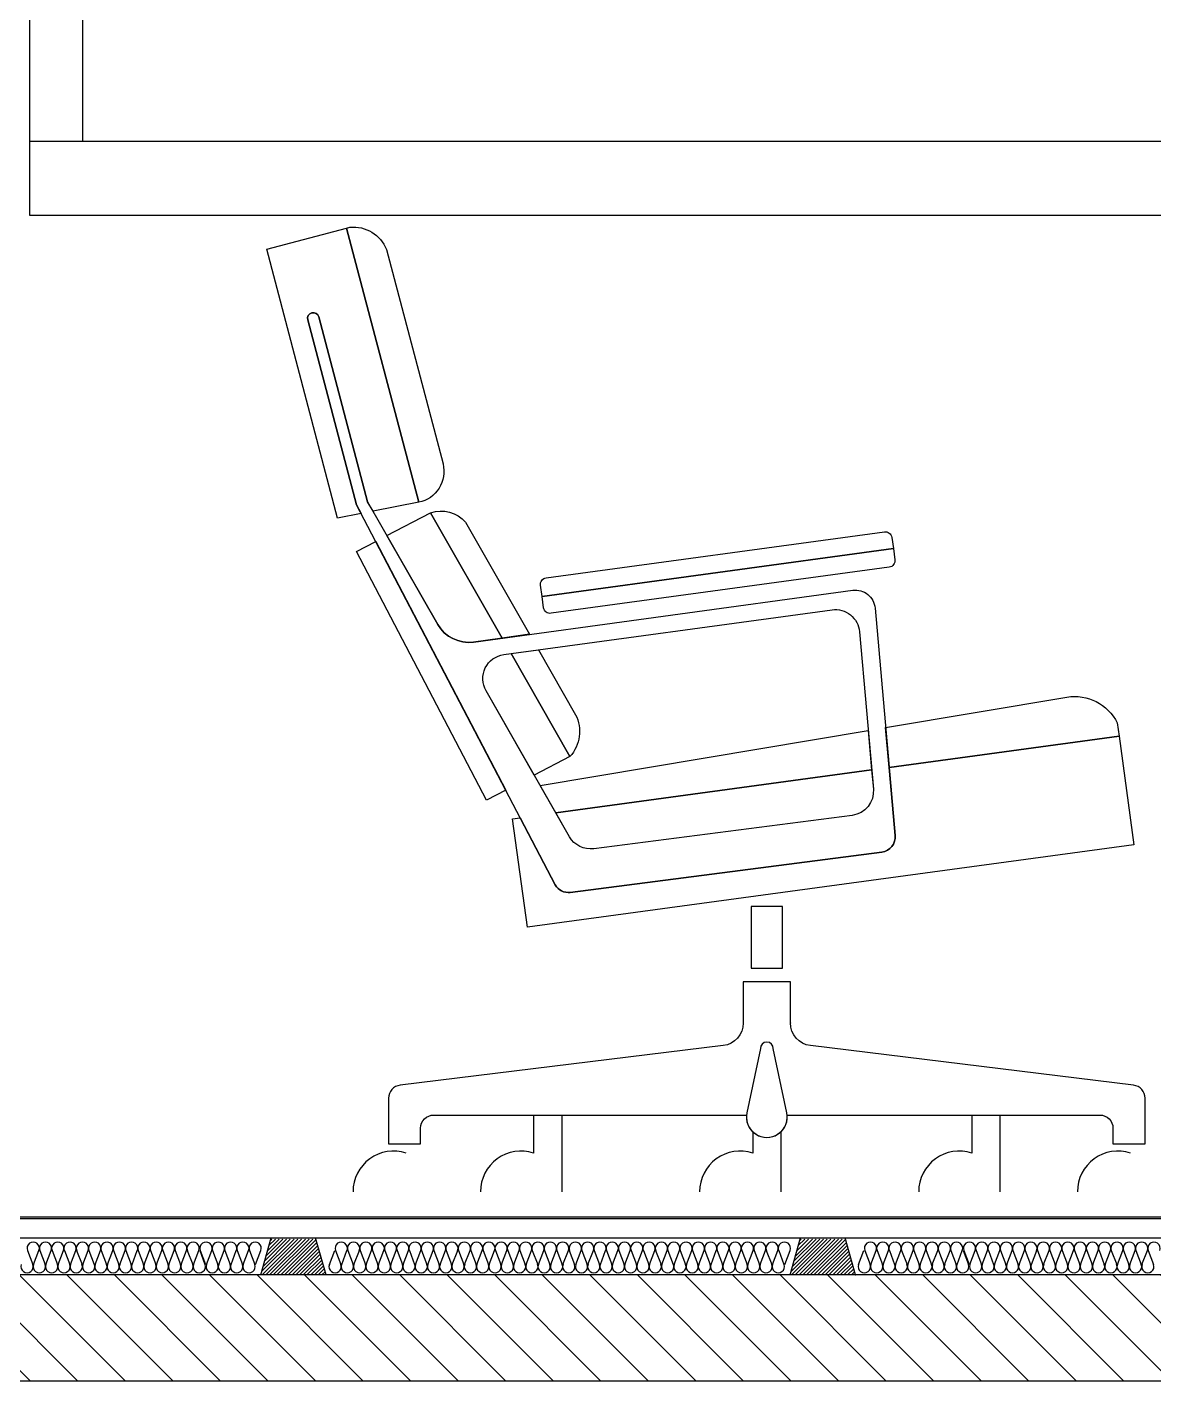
# Model space of a CAD drawing. Header units: millimetres. Extents: x 10 to 76.1, y 10 to 63.5.
# Drawn here: x 10.847 to 11.911, y 23.766 to 25.044 of the extents above; entities that cross this region are included whole.
import ezdxf

# ---------------------------------------------------------------- set-up
doc = ezdxf.new("R2010")
doc.units = ezdxf.units.MM
for name, color, linetype in [('durlok', 3, 'Continuous'), ('equipament', 4, 'Continuous'), ('lana de vidrio', 2, 'Continuous')]:
    doc.layers.add(name, color=color, linetype=linetype)

# ---------------------------------------------------------------- blocks, each defined once
blk = doc.blocks.new('*X1')
at = {"color": 0}
for p, q in [((628.8661, 452.4359), (628.8968, 452.4666)), ((628.8665, 452.4328), (628.9003, 452.4666)), ((628.8674, 452.4408), (628.8932, 452.4666)), ((628.8688, 452.4457), (628.8897, 452.4666)), ((628.87, 452.4328), (628.9038, 452.4666)), ((628.8702, 452.4506), (628.8862, 452.4666)), ((628.8715, 452.4555), (628.8826, 452.4666)), ((628.8729, 452.4604), (628.8791, 452.4666)), ((628.8736, 452.4328), (628.9074, 452.4666)), ((628.8743, 452.4653), (628.8756, 452.4666)), ((628.8771, 452.4328), (628.9109, 452.4666)), ((628.8806, 452.4328), (628.9145, 452.4666)), ((628.8842, 452.4328), (628.9175, 452.4661)), ((628.8877, 452.4328), (628.9183, 452.4633)), ((628.8912, 452.4328), (628.9191, 452.4606)), ((628.8948, 452.4328), (628.9198, 452.4578)), ((628.8983, 452.4328), (628.9206, 452.4551)), ((628.9019, 452.4328), (628.9214, 452.4523)), ((628.9054, 452.4328), (628.9222, 452.4495)), ((628.9089, 452.4328), (628.9229, 452.4468)), ((628.9125, 452.4328), (628.9237, 452.444)), ((628.916, 452.4328), (628.9245, 452.4412)), ((628.9195, 452.4328), (628.9253, 452.4385)), ((628.9231, 452.4328), (628.926, 452.4357)), ((628.9266, 452.4328), (628.9268, 452.4329))]:
    blk.add_line(p, q, dxfattribs=at)

msp = doc.modelspace()

# ---------------------------------------------------------------- hatches: boundary and pattern name
at = {"linetype": 'Continuous', "extrusion": (0, 0, -1)}
h = msp.add_hatch(dxfattribs=at)
h.set_pattern_fill('ANSI31', color=8, scale=0.01, style=0)
h.set_pattern_definition([(45, (-5, 13.76641), (-0.02245064, 0.02245064), [])])
h.paths.add_polyline_path([(-10, 23.7664), (-10, 23.8664), (-19.68, 23.8664), (-19.68, 23.7664)])

# ---------------------------------------------------------------- linework, layer by layer
for p, q in [((10.5043, 23.9214), (12.6625, 23.9214)), ((11.0777, 23.9014), (11.1198, 23.9014)), ((11.5777, 23.9014), (11.6198, 23.9014))]:
    msp.add_line(p, q)
at = {"linetype": 'Continuous', "extrusion": (0, 1, 0)}
for p, q in [((12.6625, 23.9194), (10.5043, 23.9194)), ((10.5043, 23.9014), (12.6625, 23.9014)), ((19.475, 23.8664), (10.205, 23.8664)), ((10, 23.7664), (19.68, 23.7664))]:
    msp.add_line(p, q, dxfattribs=at)
at = {"layer": 'durlok', "linetype": 'Continuous', "extrusion": (0, 1, 0)}
for p, q in [((10.85, 24.9364), (10.85, 25.7964)), ((10.9, 24.9364), (10.9, 25.7964)), ((10.9, 24.9364), (10.85, 24.9364)), ((12.35, 24.9364), (10.85, 24.9364)), ((10.85, 24.8664), (10.85, 24.9364)), ((12.35, 24.8664), (10.85, 24.8664))]:
    msp.add_line(p, q, dxfattribs=at)
at = {"layer": 'equipament'}
for p, q in [((11.3257, 24.0174), (11.3257, 23.9815)), ((11.3523, 24.0174), (11.3523, 23.945)), ((11.7395, 24.0174), (11.7395, 23.9815)), ((11.7661, 24.0174), (11.7661, 23.945)), ((11.5326, 24.0016), (11.5326, 23.9815)), ((11.5592, 24.0016), (11.5592, 23.945))]:
    msp.add_line(p, q, dxfattribs=at)
for points in [[(11.1228, 24.7708, 1), (11.1123, 24.768), (11.1584, 24.5935), (11.1628, 24.5851), (11.1406, 24.5808), (11.0736, 24.8346), (11.1488, 24.8545), (11.2172, 24.5958), (11.174, 24.5873), (11.1689, 24.5963)], [(11.1488, 24.8545), (11.1521, 24.8554, -0.338245), (11.1867, 24.8344), (11.2401, 24.632, -0.425787), (11.2172, 24.5958)], [(11.1584, 24.5935), (11.1123, 24.768, -1), (11.1228, 24.7708), (11.1689, 24.5963), (11.2351, 24.4806, 0.305725), (11.2689, 24.4639), (11.6272, 24.5128, -0.428158), (11.6481, 24.496), (11.6671, 24.2814, -0.402425), (11.6544, 24.2656), (11.3603, 24.2276, -0.303823), (11.3461, 24.2347)], [(11.1872, 24.5644), (11.2284, 24.586), (11.2961, 24.4676), (11.2689, 24.4639, -0.305725), (11.2351, 24.4806)], [(11.2284, 24.586, -0.302391), (11.2614, 24.577), (11.3219, 24.4712), (11.2961, 24.4676)], [(11.6569, 24.568, -0.414214), (11.6639, 24.5627), (11.6654, 24.5521), (11.3336, 24.5069), (11.3321, 24.5175, -0.414214), (11.3375, 24.5245)], [(11.6654, 24.5521), (11.6668, 24.5416, -0.414214), (11.6615, 24.5345), (11.3421, 24.491, -0.414214), (11.335, 24.4963), (11.3336, 24.5069)], [(11.2807, 24.4179, -0.531717), (11.2975, 24.452), (11.6075, 24.4943, -0.428158), (11.6334, 24.4736), (11.6465, 24.3251, -0.402425), (11.6266, 24.3003), (11.3824, 24.2688, -0.303823), (11.3595, 24.2801)], [(11.2807, 24.4179, -0.531717), (11.2975, 24.452), (11.3045, 24.453), (11.36, 24.3558), (11.3263, 24.3382)], [(11.3045, 24.453), (11.3303, 24.4565), (11.3653, 24.3953, -0.308996), (11.36, 24.3558)], [(11.6581, 24.3833), (11.8292, 24.4119, -0.329213), (11.8768, 24.3877), (11.8785, 24.3751), (11.6614, 24.3455)], [(11.6614, 24.3455), (11.8785, 24.3751), (11.8925, 24.2726), (11.3198, 24.1946), (11.3058, 24.297), (11.313, 24.298), (11.3461, 24.2347, 0.303823), (11.3603, 24.2276), (11.6544, 24.2656, 0.402425), (11.6671, 24.2814)], [(11.6449, 24.3432), (11.6465, 24.3251, -0.402425), (11.6266, 24.3003), (11.3824, 24.2688, -0.303823), (11.3595, 24.2801), (11.3467, 24.3026)], [(11.9031, 24.0333, 0.379042), (11.8922, 24.0456), (11.5871, 24.0829, -0.38006), (11.5682, 24.1043, 0.00089), (11.5682, 24.1042), (11.5682, 24.1432), (11.5236, 24.1432), (11.5236, 24.1042, -0.379042), (11.5047, 24.0829), (11.1996, 24.0456, 0.379042), (11.1887, 24.0333), (11.1887, 23.9902), (11.2189, 23.9902), (11.2189, 24.0051, -0.414214), (11.2313, 24.0174), (11.5267, 24.0174, 1.099272), (11.5651, 24.0174), (11.8605, 24.0174, -0.414214), (11.8728, 24.0051), (11.8728, 23.9902), (11.9031, 23.9902)], [(11.552, 24.0801, 1), (11.5398, 24.0801), (11.527, 24.0196, 1.233933), (11.5648, 24.0196)]]:
    msp.add_lwpolyline(points, format="xyb", close=True, dxfattribs=at)
for points in [[(11.1584, 24.5494), (11.1765, 24.5588), (11.2993, 24.324), (11.2813, 24.3146)], [(11.6416, 24.3805), (11.6449, 24.3432), (11.3467, 24.3026), (11.3318, 24.3286)], [(11.5608, 24.2142), (11.531, 24.2142), (11.531, 24.1559), (11.5608, 24.1559)]]:
    msp.add_lwpolyline(points, close=True, dxfattribs=at)
for centre in [(11.1935, 23.945), (11.3139, 23.945), (11.5208, 23.945), (11.7277, 23.945), (11.8776, 23.945)]:
    msp.add_arc(centre, 0.0384, 72.1421, 180, dxfattribs=at)
at = {"layer": 'lana de vidrio'}
for p, q in [((11.0679, 23.8664), (11.0777, 23.9014)), ((11.0777, 23.9014), (11.1198, 23.9014)), ((11.1296, 23.8664), (11.1198, 23.9014)), ((11.5679, 23.8664), (11.5777, 23.9014)), ((11.5777, 23.9014), (11.6198, 23.9014)), ((11.6296, 23.8664), (11.6198, 23.9014))]:
    msp.add_line(p, q, dxfattribs=at)
at = {"layer": 'lana de vidrio', "color": 2}
for p, q in [((10.8477, 23.8896), (10.8527, 23.8763)), ((10.8535, 23.8763), (10.8585, 23.8896)), ((10.8593, 23.8896), (10.8643, 23.8763)), ((10.8651, 23.8763), (10.8701, 23.8896)), ((10.8709, 23.8896), (10.8759, 23.8763)), ((10.8767, 23.8763), (10.8818, 23.8896)), ((10.8825, 23.8896), (10.8876, 23.8763)), ((10.8883, 23.8763), (10.8934, 23.8896)), ((10.8941, 23.8896), (10.8992, 23.8763)), ((10.8999, 23.8763), (10.905, 23.8896)), ((10.9057, 23.8896), (10.9108, 23.8763)), ((10.9115, 23.8763), (10.9166, 23.8896)), ((10.9173, 23.8896), (10.9224, 23.8763)), ((10.9232, 23.8763), (10.9282, 23.8896)), ((10.929, 23.8896), (10.934, 23.8763)), ((10.9348, 23.8763), (10.9398, 23.8896)), ((10.9406, 23.8896), (10.9456, 23.8763)), ((10.9464, 23.8763), (10.9514, 23.8896)), ((10.9522, 23.8896), (10.9572, 23.8763)), ((10.958, 23.8763), (10.963, 23.8896)), ((10.9638, 23.8896), (10.9689, 23.8763)), ((10.9696, 23.8763), (10.9747, 23.8896)), ((10.9754, 23.8896), (10.9805, 23.8763)), ((10.9812, 23.8763), (10.9863, 23.8896)), ((10.987, 23.8896), (10.9921, 23.8763)), ((10.9928, 23.8763), (10.9979, 23.8896)), ((10.9928, 23.8763), (10.9979, 23.8896)), ((10.9986, 23.8896), (11.0037, 23.8763)), ((11.0045, 23.8763), (11.0095, 23.8896)), ((11.0103, 23.8896), (11.0153, 23.8763)), ((11.0108, 23.8896), (11.0159, 23.8763)), ((11.0166, 23.8763), (11.0217, 23.8896)), ((11.0224, 23.8896), (11.0275, 23.8763)), ((11.0283, 23.8763), (11.0333, 23.8896)), ((11.0341, 23.8896), (11.0391, 23.8763)), ((11.0399, 23.8763), (11.0449, 23.8896)), ((11.0457, 23.8896), (11.0507, 23.8763)), ((11.0515, 23.8763), (11.0565, 23.8896)), ((11.0573, 23.8896), (11.0623, 23.8763)), ((11.0631, 23.8763), (11.0681, 23.8896)), ((11.1328, 23.8763), (11.1378, 23.8896)), ((11.1386, 23.8896), (11.1436, 23.8763)), ((11.1444, 23.8763), (11.1494, 23.8896)), ((11.1502, 23.8896), (11.1552, 23.8763)), ((11.156, 23.8763), (11.1611, 23.8896)), ((11.1618, 23.8896), (11.1669, 23.8763)), ((11.1676, 23.8763), (11.1727, 23.8896)), ((11.1734, 23.8896), (11.1785, 23.8763)), ((11.1792, 23.8763), (11.1843, 23.8896)), ((11.185, 23.8896), (11.1901, 23.8763)), ((11.1908, 23.8763), (11.1959, 23.8896)), ((11.1967, 23.8896), (11.2017, 23.8763)), ((11.2025, 23.8763), (11.2075, 23.8896)), ((11.2083, 23.8896), (11.2133, 23.8763)), ((11.2141, 23.8763), (11.2191, 23.8896)), ((11.2199, 23.8896), (11.2249, 23.8763)), ((11.2257, 23.8763), (11.2307, 23.8896)), ((11.2315, 23.8896), (11.2365, 23.8763)), ((11.2373, 23.8763), (11.2424, 23.8896)), ((11.2431, 23.8896), (11.2482, 23.8763)), ((11.2489, 23.8763), (11.254, 23.8896)), ((11.2547, 23.8896), (11.2598, 23.8763)), ((11.2547, 23.8896), (11.2598, 23.8763)), ((11.2605, 23.8763), (11.2656, 23.8896)), ((11.2663, 23.8896), (11.2714, 23.8763)), ((11.2721, 23.8763), (11.2772, 23.8896)), ((11.2779, 23.8896), (11.283, 23.8763)), ((11.2838, 23.8763), (11.2888, 23.8896)), ((11.2896, 23.8896), (11.2946, 23.8763)), ((11.2954, 23.8763), (11.3004, 23.8896)), ((11.3012, 23.8896), (11.3062, 23.8763)), ((11.307, 23.8763), (11.312, 23.8896)), ((11.3128, 23.8896), (11.3178, 23.8763)), ((11.3186, 23.8763), (11.3236, 23.8896)), ((11.3244, 23.8896), (11.3295, 23.8763)), ((11.3302, 23.8763), (11.3353, 23.8896)), ((11.336, 23.8896), (11.3411, 23.8763)), ((11.3418, 23.8763), (11.3469, 23.8896)), ((11.3418, 23.8763), (11.3469, 23.8896)), ((11.3476, 23.8896), (11.3527, 23.8763)), ((11.3534, 23.8763), (11.3585, 23.8896)), ((11.3592, 23.8896), (11.3643, 23.8763)), ((11.3654, 23.8763), (11.3705, 23.8896)), ((11.3712, 23.8896), (11.3763, 23.8763)), ((11.377, 23.8763), (11.3821, 23.8896)), ((11.3829, 23.8896), (11.3879, 23.8763)), ((11.3887, 23.8763), (11.3937, 23.8896)), ((11.3945, 23.8896), (11.3995, 23.8763)), ((11.4003, 23.8763), (11.4053, 23.8896)), ((11.4061, 23.8896), (11.4111, 23.8763)), ((11.4119, 23.8763), (11.4169, 23.8896)), ((11.4177, 23.8896), (11.4227, 23.8763)), ((11.4235, 23.8763), (11.4286, 23.8896)), ((11.4293, 23.8896), (11.4344, 23.8763)), ((11.4351, 23.8763), (11.4402, 23.8896)), ((11.4409, 23.8896), (11.446, 23.8763)), ((11.4467, 23.8763), (11.4518, 23.8896)), ((11.4525, 23.8896), (11.4576, 23.8763)), ((11.4583, 23.8763), (11.4634, 23.8896)), ((11.4642, 23.8896), (11.4692, 23.8763)), ((11.47, 23.8763), (11.475, 23.8896)), ((11.4758, 23.8896), (11.4808, 23.8763)), ((11.4816, 23.8763), (11.4866, 23.8896)), ((11.4874, 23.8896), (11.4924, 23.8763)), ((11.4932, 23.8763), (11.4982, 23.8896)), ((11.499, 23.8896), (11.504, 23.8763)), ((11.5048, 23.8763), (11.5098, 23.8896)), ((11.5106, 23.8896), (11.5157, 23.8763)), ((11.5164, 23.8763), (11.5215, 23.8896)), ((11.5222, 23.8896), (11.5273, 23.8763)), ((11.528, 23.8763), (11.5331, 23.8896)), ((11.5338, 23.8896), (11.5389, 23.8763)), ((11.5396, 23.8763), (11.5447, 23.8896)), ((11.5454, 23.8896), (11.5505, 23.8763)), ((11.5513, 23.8763), (11.5563, 23.8896)), ((11.5571, 23.8896), (11.5621, 23.8763)), ((11.5629, 23.8763), (11.5679, 23.8896)), ((11.6326, 23.8763), (11.6376, 23.8896)), ((11.6384, 23.8896), (11.6434, 23.8763)), ((11.6442, 23.8763), (11.6492, 23.8896)), ((11.65, 23.8896), (11.655, 23.8763)), ((11.6558, 23.8763), (11.6608, 23.8896)), ((11.6616, 23.8896), (11.6666, 23.8763)), ((11.6674, 23.8763), (11.6724, 23.8896)), ((11.6732, 23.8896), (11.6783, 23.8763)), ((11.679, 23.8763), (11.6841, 23.8896)), ((11.6848, 23.8896), (11.6899, 23.8763)), ((11.6906, 23.8763), (11.6957, 23.8896)), ((11.6964, 23.8896), (11.7015, 23.8763)), ((11.7022, 23.8763), (11.7073, 23.8896)), ((11.708, 23.8896), (11.7131, 23.8763)), ((11.7138, 23.8763), (11.7189, 23.8896)), ((11.7138, 23.8763), (11.7189, 23.8896)), ((11.7197, 23.8896), (11.7247, 23.8763)), ((11.7255, 23.8763), (11.7305, 23.8896)), ((11.7313, 23.8896), (11.7363, 23.8763)), ((11.7318, 23.8896), (11.7369, 23.8763)), ((11.7376, 23.8763), (11.7427, 23.8896)), ((11.7435, 23.8896), (11.7485, 23.8763)), ((11.7493, 23.8763), (11.7543, 23.8896)), ((11.7551, 23.8896), (11.7601, 23.8763)), ((11.7609, 23.8763), (11.7659, 23.8896)), ((11.7667, 23.8896), (11.7717, 23.8763)), ((11.7725, 23.8763), (11.7775, 23.8896)), ((11.7783, 23.8896), (11.7833, 23.8763)), ((11.7841, 23.8763), (11.7892, 23.8896)), ((11.7899, 23.8896), (11.795, 23.8763)), ((11.7957, 23.8763), (11.8008, 23.8896)), ((11.8015, 23.8896), (11.8066, 23.8763)), ((11.8073, 23.8763), (11.8124, 23.8896)), ((11.8131, 23.8896), (11.8182, 23.8763)), ((11.8189, 23.8763), (11.824, 23.8896)), ((11.8248, 23.8896), (11.8298, 23.8763)), ((11.8306, 23.8763), (11.8356, 23.8896)), ((11.8364, 23.8896), (11.8414, 23.8763)), ((11.8422, 23.8763), (11.8472, 23.8896)), ((11.848, 23.8896), (11.853, 23.8763)), ((11.8538, 23.8763), (11.8588, 23.8896)), ((11.8596, 23.8896), (11.8646, 23.8763)), ((11.8654, 23.8763), (11.8705, 23.8896)), ((11.8712, 23.8896), (11.8763, 23.8763)), ((11.877, 23.8763), (11.8821, 23.8896)), ((11.8828, 23.8896), (11.8879, 23.8763)), ((11.8886, 23.8763), (11.8937, 23.8896)), ((11.8944, 23.8896), (11.8995, 23.8763)), ((11.9002, 23.8763), (11.9053, 23.8896)), ((11.906, 23.8896), (11.9111, 23.8763))]:
    msp.add_line(p, q, dxfattribs=at)
for centre, start, end in [((10.8531, 23.8917), 339.2034, 200.7966), ((10.8647, 23.8917), 339.2034, 200.7966), ((10.8763, 23.8917), 339.2034, 200.7966), ((10.8879, 23.8917), 339.2034, 200.7966), ((10.8996, 23.8917), 339.2034, 200.7966), ((10.9112, 23.8917), 339.2034, 200.7966), ((10.9228, 23.8917), 339.2034, 200.7966), ((10.9344, 23.8917), 339.2034, 200.7966), ((10.946, 23.8917), 339.2034, 200.7966), ((10.9576, 23.8917), 339.2034, 200.7966), ((10.9692, 23.8917), 339.2034, 200.7966), ((10.9808, 23.8917), 339.2034, 200.7966), ((10.9925, 23.8917), 339.2034, 200.7966), ((11.0041, 23.8917), 339.2034, 200.7966), ((11.0163, 23.8917), 339.2034, 200.7966), ((11.0279, 23.8917), 339.2034, 200.7966), ((11.0395, 23.8917), 339.2034, 200.7966), ((11.0511, 23.8917), 339.2034, 200.7966), ((11.0627, 23.8917), 339.2034, 200.7966), ((11.144, 23.8917), 339.2034, 200.7966), ((11.1556, 23.8917), 339.2034, 200.7966), ((11.1672, 23.8917), 339.2034, 200.7966), ((11.1789, 23.8917), 339.2034, 200.7966), ((11.1905, 23.8917), 339.2034, 200.7966), ((11.2021, 23.8917), 339.2034, 200.7966), ((11.2137, 23.8917), 339.2034, 200.7966), ((11.2253, 23.8917), 339.2034, 200.7966), ((11.2369, 23.8917), 339.2034, 200.7966), ((11.2485, 23.8917), 339.2034, 200.7966), ((11.2602, 23.8917), 339.2034, 200.7966), ((11.2718, 23.8917), 339.2034, 200.7966), ((11.2834, 23.8917), 339.2034, 200.7966), ((11.295, 23.8917), 339.2034, 200.7966), ((11.3066, 23.8917), 339.2034, 200.7966), ((11.3182, 23.8917), 339.2034, 200.7966), ((11.3298, 23.8917), 339.2034, 200.7966), ((11.3414, 23.8917), 339.2034, 200.7966), ((11.3531, 23.8917), 339.2034, 200.7966), ((11.3651, 23.8917), 339.2034, 200.7966), ((11.3767, 23.8917), 339.2034, 200.7966), ((11.3883, 23.8917), 339.2034, 200.7966), ((11.3999, 23.8917), 339.2034, 200.7966), ((11.4115, 23.8917), 339.2034, 200.7966), ((11.4231, 23.8917), 339.2034, 200.7966), ((11.4347, 23.8917), 339.2034, 200.7966), ((11.4464, 23.8917), 339.2034, 200.7966), ((11.458, 23.8917), 339.2034, 200.7966), ((11.4696, 23.8917), 339.2034, 200.7966), ((11.4812, 23.8917), 339.2034, 200.7966), ((11.4928, 23.8917), 339.2034, 200.7966), ((11.5044, 23.8917), 339.2034, 200.7966), ((11.516, 23.8917), 339.2034, 200.7966), ((11.5276, 23.8917), 339.2034, 200.7966), ((11.5393, 23.8917), 339.2034, 200.7966), ((11.5509, 23.8917), 339.2034, 200.7966), ((11.5625, 23.8917), 339.2034, 200.7966), ((11.6438, 23.8917), 339.2034, 200.7966), ((11.6554, 23.8917), 339.2034, 200.7966), ((11.667, 23.8917), 339.2034, 200.7966), ((11.6786, 23.8917), 339.2034, 200.7966), ((11.6902, 23.8917), 339.2034, 200.7966), ((11.7019, 23.8917), 339.2034, 200.7966), ((11.7135, 23.8917), 339.2034, 200.7966), ((11.7251, 23.8917), 339.2034, 200.7966), ((11.7373, 23.8917), 339.2034, 200.7966), ((11.7489, 23.8917), 339.2034, 200.7966), ((11.7605, 23.8917), 339.2034, 200.7966), ((11.7721, 23.8917), 339.2034, 200.7966), ((11.7837, 23.8917), 339.2034, 200.7966), ((11.7953, 23.8917), 339.2034, 200.7966), ((11.807, 23.8917), 339.2034, 200.7966), ((11.8186, 23.8917), 339.2034, 200.7966), ((11.8302, 23.8917), 339.2034, 200.7966), ((11.8418, 23.8917), 339.2034, 200.7966), ((11.8534, 23.8917), 339.2034, 200.7966), ((11.865, 23.8917), 339.2034, 200.7966), ((11.8766, 23.8917), 339.2034, 200.7966), ((11.8882, 23.8917), 339.2034, 200.7966), ((11.8999, 23.8917), 339.2034, 200.7966), ((11.9115, 23.8917), 339.2034, 200.7966), ((10.8473, 23.8742), 159.2034, 20.7966), ((10.8589, 23.8742), 159.2034, 20.7966), ((10.8705, 23.8742), 159.2034, 20.7966), ((10.8821, 23.8742), 159.2034, 20.7966), ((10.8937, 23.8742), 159.2034, 20.7966), ((10.9054, 23.8742), 159.2034, 20.7966), ((10.917, 23.8742), 159.2034, 20.7966), ((10.9286, 23.8742), 159.2034, 20.7966), ((10.9402, 23.8742), 159.2034, 20.7966), ((10.9518, 23.8742), 159.2034, 20.7966), ((10.9634, 23.8742), 159.2034, 20.7966), ((10.975, 23.8742), 159.2034, 20.7966), ((10.9867, 23.8742), 159.2034, 20.7966), ((10.9983, 23.8742), 159.2034, 20.7966), ((11.0099, 23.8742), 159.2034, 20.7966), ((11.0221, 23.8742), 159.2034, 20.7966), ((11.0337, 23.8742), 159.2034, 20.7966), ((11.0453, 23.8742), 159.2034, 20.7966), ((11.0569, 23.8742), 159.2034, 20.7966), ((11.1382, 23.8742), 159.2034, 20.7966), ((11.1498, 23.8742), 159.2034, 20.7966), ((11.1614, 23.8742), 159.2034, 20.7966), ((11.173, 23.8742), 159.2034, 20.7966), ((11.1847, 23.8742), 159.2034, 20.7966), ((11.1963, 23.8742), 159.2034, 20.7966), ((11.2079, 23.8742), 159.2034, 20.7966), ((11.2195, 23.8742), 159.2034, 20.7966), ((11.2311, 23.8742), 159.2034, 20.7966), ((11.2427, 23.8742), 159.2034, 20.7966), ((11.2543, 23.8742), 159.2034, 20.7966), ((11.266, 23.8742), 159.2034, 20.7966), ((11.2776, 23.8742), 159.2034, 20.7966), ((11.2892, 23.8742), 159.2034, 20.7966), ((11.3008, 23.8742), 159.2034, 20.7966), ((11.3124, 23.8742), 159.2034, 20.7966), ((11.324, 23.8742), 159.2034, 20.7966), ((11.3356, 23.8742), 159.2034, 20.7966), ((11.3473, 23.8742), 159.2034, 20.7966), ((11.3589, 23.8742), 159.2034, 20.7966), ((11.3709, 23.8742), 159.2034, 20.7966), ((11.3825, 23.8742), 159.2034, 20.7966), ((11.3941, 23.8742), 159.2034, 20.7966), ((11.4057, 23.8742), 159.2034, 20.7966), ((11.4173, 23.8742), 159.2034, 20.7966), ((11.4289, 23.8742), 159.2034, 20.7966), ((11.4405, 23.8742), 159.2034, 20.7966), ((11.4522, 23.8742), 159.2034, 20.7966), ((11.4638, 23.8742), 159.2034, 20.7966), ((11.4754, 23.8742), 159.2034, 20.7966), ((11.487, 23.8742), 159.2034, 20.7966), ((11.4986, 23.8742), 159.2034, 20.7966), ((11.5102, 23.8742), 159.2034, 20.7966), ((11.5218, 23.8742), 159.2034, 20.7966), ((11.5335, 23.8742), 159.2034, 20.7966), ((11.5451, 23.8742), 159.2034, 20.7966), ((11.5567, 23.8742), 159.2034, 20.7966), ((11.638, 23.8742), 159.2034, 20.7966), ((11.6496, 23.8742), 159.2034, 20.7966), ((11.6612, 23.8742), 159.2034, 20.7966), ((11.6728, 23.8742), 159.2034, 20.7966), ((11.6844, 23.8742), 159.2034, 20.7966), ((11.6961, 23.8742), 159.2034, 20.7966), ((11.7077, 23.8742), 159.2034, 20.7966), ((11.7193, 23.8742), 159.2034, 20.7966), ((11.7309, 23.8742), 159.2034, 20.7966), ((11.7431, 23.8742), 159.2034, 20.7966), ((11.7547, 23.8742), 159.2034, 20.7966), ((11.7663, 23.8742), 159.2034, 20.7966), ((11.7779, 23.8742), 159.2034, 20.7966), ((11.7895, 23.8742), 159.2034, 20.7966), ((11.8011, 23.8742), 159.2034, 20.7966), ((11.8128, 23.8742), 159.2034, 20.7966), ((11.8244, 23.8742), 159.2034, 20.7966), ((11.836, 23.8742), 159.2034, 20.7966), ((11.8476, 23.8742), 159.2034, 20.7966), ((11.8592, 23.8742), 159.2034, 20.7966), ((11.8708, 23.8742), 159.2034, 20.7966), ((11.8824, 23.8742), 159.2034, 20.7966), ((11.8941, 23.8742), 159.2034, 20.7966), ((11.9057, 23.8742), 159.2034, 20.7966)]:
    msp.add_arc(centre, 0.00581, start, end, dxfattribs=at)

# ---------------------------------------------------------------- block references
at = {"layer": 'lana de vidrio'}
for p in [(-617.7973, -428.5663), (-617.2973, -428.5663)]:
    msp.add_blockref('*X1', p, dxfattribs=at)

doc.saveas('drawing.dxf')
